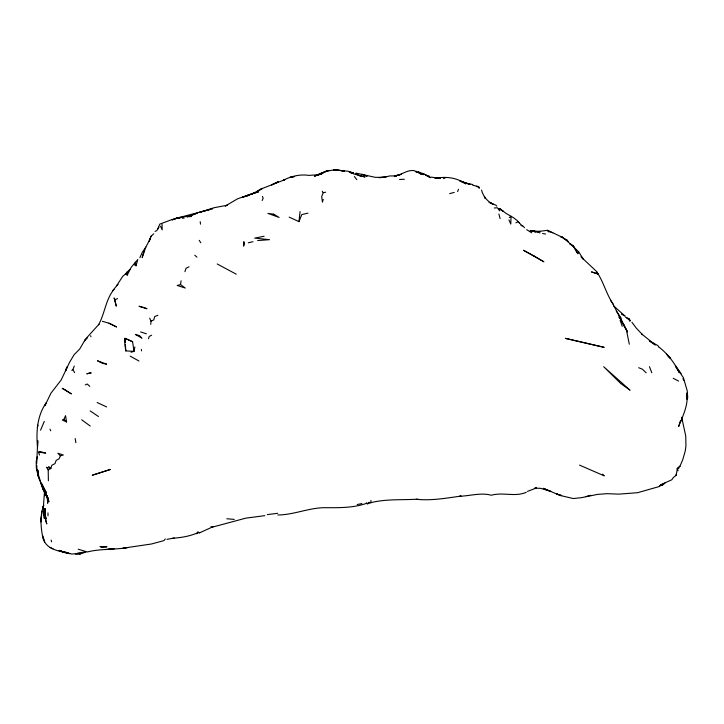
<?xml version="1.0" encoding="UTF-8"?>
<svg xmlns="http://www.w3.org/2000/svg" width="724" height="724" viewBox="0 0 724 724"><rect width="100%" height="100%" fill="white"/><g stroke="black" fill="none" stroke-linecap="round" stroke-linejoin="round"><path stroke-width="1.09" d="M37.802 470.075L37.793 473.053L37.603 470.039L38.055 472.166M60.373 455.785L57.83 453.233L63.332 455.007L60.373 455.785L59.178 458.708L56.083 460.491L55.015 463.622L51.802 465.27L50.825 468.519L46.436 467.27L48.191 469.885L48.39 480.772M687.737 397.883L687.266 390.96L683.384 377.693L675.429 365.792L679.347 372.724C674.515 362.688 667.537 353.701 658.75 346.868M527.461 491.388L536.258 488.03L535.452 488.166L540.674 488.338L550.729 491.397L543.326 488.311L560.177 495.46L573.173 498.528L581.417 497.696L597.264 494.438L606.839 493.678L618.857 494.13L637.563 492.709L659.474 486.474L660.695 484.809L671.818 479.768L673.356 477.496L676.189 475.288L676.234 474.021M44.255 511.09L44.291 518.42L43.386 506.9L44.535 491.053L45.35 494.791L44.761 491.496M43.467 505.995C39.675 516.655 40.861 528.276 43.141 539.136M41.123 517.841L40.906 521.968L41.965 511.09M150.755 324.361L150.981 321.112L149.687 318.117M686.949 399.331L686.913 392.942C688.551 404.852 682.922 415.775 678.641 426.481L680.47 420.68M289.175 217.119L298.976 221.644L300.071 211.598M180.511 284.559L177.181 285.464L185.272 288.043L180.511 284.559L181.09 280.776M676.189 475.288L677.284 468.618L679.818 466.292L677.284 468.618L678.071 470.745M36.68 463.631L37.775 440.735L37.512 447.441C36.128 432.047 36.996 415.739 46.282 402.752L44.888 405.739L50.997 393.123L61.133 380.028L69.64 362.19L74.12 354.706L79.758 348.968L85.387 339.266L98.971 324.262L98.582 324.75C104.908 313.465 105.686 299.256 114.039 289.392M172.701 538.222C181.136 537.751 190.159 536.131 197.779 532.764L197.914 532.031L199.652 532.81L213.073 526.692M37.539 426.373L37.775 425.115L37.331 427.477M134.854 346.941L134.04 351.366L131.089 352.226M37.331 456.572L36.2 461.541L36.363 468.338L38.01 473.288M151.017 236.223L149.144 241.472L151.017 236.223L153.75 233.825M133.85 264.351L135.994 265.771L137.786 259.572L131.27 267.21L127.243 275.093L125.596 273.853L122.591 276.487L116.736 285.681L117.931 284.324L112.854 290.505M323.239 199.399L322.433 202.15L321.682 196.476L323.23 192.702L325.646 192.213M144.022 251.382L142.175 257.5L145.814 247.128L150.339 238.63M148.492 338.751L149.207 336.452L151.633 335.212M184.919 271.654L186.023 268.287L189.018 266.803M457.604 191.579L458.482 189.254M43.793 505.189L42.96 507.37L43.648 505.696M71.785 370.335L72.871 369.638L74.273 366.036M298.976 221.644L301.836 214.53L307.971 213.155M157.696 229.055L159.805 224.096L171.588 219.698L180.783 217.354L176.9 218.186M40.571 430.201L44.282 421.413M262.151 200.575L263.165 198.195L262.423 196.412M165.289 538.964L163.923 540.62L151.497 543.986L123.125 548.168L127.632 547.507C114.32 549.996 100.564 548.548 87.378 551.969L78.21 549.217M63.956 419.287L65.531 415.685L66.572 421.938L62.255 420.029L63.956 419.287L66.572 421.938M139.886 257.681L142.302 252.287L145.814 247.128M679.736 466.672L682.66 459.975L685.266 450.943L685.936 445.857L685.764 436.138L681.682 417.25M577.815 253.653L578.702 251.88L574.078 247.391L577.815 253.653L573.164 245.762L569.824 243.834L573.978 246.848L562.077 236.92L565.779 239.671M660.451 485.27L664.94 483.152L662.415 485.062L660.451 485.27L659.474 486.474M158.981 227.173L156.755 230.63L155.036 231.409M125.596 273.853L129.949 269.283M196.602 533.751L197.914 532.031M84.943 340.262L84.482 340.742L87.541 337.764M509.271 217.58L511.044 216.268L513.506 217.716L517.352 220.657L522.113 225.978M372.779 502.194L367.593 503.804L366.317 503.415C352.869 508.158 337.918 507.732 323.746 507.687C308.116 508.112 293.437 514.864 277.88 514.981M252.151 193.896L262.513 188.394L284.876 179.697L282.921 180.475C290.786 176.276 299.971 174.013 308.822 175.398L318.189 174.765L322.026 173.597L318.415 174.765L323.574 172.24L314.424 176.33C323.628 171.66 333.8 167.941 344.144 171.289M48.191 469.885L50.825 468.519L48.653 466.5M515.913 222.829L518.239 221.644L519.171 222.892M38.453 452.183L39.974 451.459L45.703 453.106L38.453 452.183L39.549 455.007M85.287 384.906L87.233 384.001L89.767 386.354M114.835 299.763L114.102 297.935L116.283 306.152L114.835 299.763L117.541 298.614M187.48 216.693L197.48 213.082L187.48 216.693L190.674 215.761L176.656 218.159L172.203 219.906L176.448 218.268M150.981 321.112L153.75 319.954L154.683 316.569L157.904 315.284M253.907 193.018L237.508 198.838L225.309 206.032L227.164 205.272L214.069 207.716L198.964 212.557M198.856 212.539L212.729 208.784M526.339 492.275C515.054 497.252 502.99 491.895 491.325 495.243C481.044 492.347 470.148 495.931 459.659 496.266L461.079 496.076C446.292 498.139 430.988 500.881 416.182 499.27C401.838 500.031 387.666 499.062 373.493 502.049M175.932 218.395L210.575 209.29M68.753 553.308L64.536 551.96L71.622 554.041L79.939 553.525L75.341 553.769L80.237 553.996L85.875 552.086M443.477 178.611L444.988 178.149M385.503 176.982L389.747 175.941L396.399 175.932L394.263 175.959L401.467 174.285L395.775 175.805C402.218 174.629 407.802 169.262 414.671 170.755L416.734 172.538M590.151 495.46L590.648 495.325L586.033 496.519M449.658 193.625L454.21 192.403M166.9 539.353L174.213 538.032M248.323 242.766L252.993 241.707M357.213 504.538L361.873 503.56M368.181 502.574L369.331 502.338M264.106 236.25L254.685 238.115L269.527 239.68L257.644 240.558M537.715 231.526L547.715 230.313L563.082 237.689L561.028 237.409M264.821 515.642L245.852 518.149L211.607 527.344L211.037 526.448M277.699 513.316L267.31 514.61M386.426 176.756L379.286 177.642L385.213 177.262L375.412 177.371L356.027 173.108M84.817 552.041L77.821 552.991L80.237 553.996M176.14 218.304L180.575 217.743M108.473 549.245L114.202 548.711L105.016 549.552M434.934 178.484C445.74 176.149 456.636 177.543 465.776 183.869L460.862 181.181L470.238 184.502L464.962 182.9L472.808 184.53M494.284 207.987L497.442 207.788L499.678 210.901M399.567 179.489L404.336 179.244M677.284 468.618L678.822 468.546M534.421 488.22L536.574 488.157L535.452 488.166M335.429 169.986L333.529 170.013L348 171.208L353.33 172.882L354.19 174.575M182.285 218.168L184.104 218.159M338.343 170.312L334.226 170.276L339.547 170.375M489.053 202.403L495.949 205.182L496.755 206.105M535.769 231.427L540.285 231.526L532.285 231.11M197.779 532.764L199.652 532.81M472.691 185.244L478.374 186.502L479.315 187.652L476.338 186.312M125.795 350.896L134.04 351.366L132.573 341.701L124.98 338.325L124.854 344.57L125.795 350.896L125.388 344.615M547.851 231.101L552.837 232.82M416.327 499.198L418.264 499.325M421.522 174.412L423.983 174.62L423.721 173.787L416.029 171.244L421.522 174.412L418.372 172.403M440.536 178.412L430.843 177.09M530.149 230.856L534.964 231.273M226.82 518.746L234.259 519.407M540.086 232.884L530.421 230.63L535.181 231.237M349.448 172.321L353.194 172.864M349.502 172.339L353.357 172.9L349.303 172.212M69.803 553.652L66.038 553.082L59.205 550.421L64.526 552.412C57.051 550.72 47.187 548.493 44.064 540.629M660.695 484.809L662.415 485.062M341.683 170.81L344.561 171.271M418.481 172.339L420.418 172.701L418.219 172.185M542.584 233.481L545.606 234.069M63.441 551.769L59.196 550.874L63.287 551.724M530.421 230.63L535.489 231.97M349.538 172.43L352.814 173.289M102.346 321.302L108.989 323.212L116.501 326.904L108.989 323.212M429.441 176.249L425.585 175.045L430.472 177.688L423.721 173.787M140.646 331.945L146.402 333.782M355.665 174.357L360.244 175.842L355.095 173.778M459.713 181.063L465.378 182.91L463.224 182.131M363.566 174.864L367.14 176.203L361.9 174.231M638.668 367.72L642.45 369.231L646.179 372.824M579.562 465.125L604.278 475.867L602.522 474.139M520.99 225.291L523.352 226.34L524.538 227.779M132.573 341.701L124.98 338.325L125.252 342.515M625.473 317.094L628.948 318.66L630.414 320.723L626.296 317.7M53.015 548.801L50.074 547.453M97.143 402.526L106.672 406.942M564.023 238.685L567.1 240.16L567.797 241.21M673.211 378.299L678.596 381.086M531.769 232.857L526.656 229.653M621.346 314.107L625.056 316.062L613.708 305.971M217.227 263.979L236.214 274.17M130.211 356.145L138.954 361.005M490.718 202.729L493.325 204.458C487.596 201.634 483.08 196.358 481.569 190.086M90.201 410.924L98.464 416.517M81.685 419.775L90.247 426.047M366.29 502.836L367.593 503.804M499.651 208.449L506.013 213.381L511.044 216.268L510.791 224.078L508.945 219.96M597.228 272.803L596.522 271.437L582.105 257.862L581.073 256.577L583.49 259.373L578.702 251.88M194.783 255.228L196.937 257.138M666.523 354.226L670.578 358.534L667.709 355.439L669.112 356.887M616.278 311.067L620.902 317.7L621.907 321.881M354.371 176.547L356.832 179.652M624.649 326.225L623.699 324.922L627.509 331.963M610.495 300.324L612.006 302.442M677.284 368.344L681.094 373.684M631.934 322.271L636.351 328.171L642.55 334.732L641.871 334.117L655.347 345.013L649.283 340.868L657.989 345.62L658.559 346.896M322.252 191.245L323.23 192.702M547.715 230.313L548.828 231.97M675.429 365.792L677.546 369.34M567.1 240.16L567.969 241.481M622.106 322.334L626.903 330.868L612.269 302.723M199.209 240.332L200.81 242.793M618.812 316.976L619.753 318.488M682.877 378.761L683.773 380.245M613.138 304.161C606.241 293.908 603.463 281.573 596.522 271.437M72.871 369.638L74.608 372.625M621.156 320.089L624.206 325.628M45.051 489.967L41.883 483.795M484.682 197.181L485.415 198.584L484.32 196.457M46.001 493.687L48.924 501.868C47.277 494.583 41.956 488.981 40.49 481.641M649.473 366.697L651.817 372.788M45.521 490.845L46.436 492.809C40.978 484.655 36.562 475.596 36.824 465.523M478.374 186.502L479.225 188.376M160.556 226.169L162.185 229.897L162.013 224.159M50.037 429.187L50.716 430.78M622.233 326.262L620.124 320.198M628.948 318.66L629.844 321.338M90.672 335.764L90.989 336.769M41.114 482.98L42.834 488.736L47.974 499.135L46.653 495.506L48.001 498.157L42.834 488.736L41.485 483.451M39.259 477.433L40.182 480.591M626.504 330.461L629.319 344.235M498.899 214.051L500.076 218.576M43.494 538.113L44.562 542.258M38.598 475.342L39.377 478.537M51.151 540.086L51.585 541.851M42.96 536.041L43.82 539.823M135.18 262.124L135.994 265.771M75.196 438.563L75.866 442.726M141.361 349.402L141.578 350.896M370.851 500.456L371.104 502.42M126.881 272.043L127.243 275.093M200.231 221.68L200.485 224.168M47.965 512.873L48.019 515.814M681.646 417.748L681.7 420.87M44.816 490.999L44.861 495.868L44.834 491.967M44.988 508.529L44.96 515.361L46.218 519.008L44.481 512.529L44.96 515.361L44.988 508.529M243.879 241.879L243.563 246.142L244.45 243.707L243.879 241.879M66.391 368.371L65.667 370.733L67.413 366.625L66.391 368.371M260.83 189.208L258.006 190.946L262.513 188.394L260.83 189.208M275.998 182.683L271.6 184.937L278.459 181.715L275.998 182.683M325.954 171.235L324.225 172.059L328.823 170.439L325.954 171.235M323.166 172.873L318.488 174.837L323.166 172.873M258.613 191.76L245.346 196.15L258.613 191.76M244.341 196.602L242.305 197.308L249.174 195.236L244.341 196.602M110.473 469.433L92.364 475.197L110.473 469.433M291.093 177.127L289.582 177.579L294.677 176.502L291.093 177.127M89.251 373.204L86.762 373.81L91.206 372.878L89.251 373.204M106.817 546.783L101.713 547.444L100.002 546.511L106.817 546.783M186.638 216.585L191.534 216.503L186.638 216.585M273.717 214.186L267.916 213.399L279.102 217.435L273.717 214.186M106.482 364.1L102.464 363.385L97.478 360.778L106.482 364.1M604.015 347.321L565.426 338.37L604.015 347.321M364.842 176.928L359.33 175.461L364.842 176.928M561.598 495.578L556.539 493.931L561.598 495.578M143.352 307.438L139.008 306.252L147.035 308.732L143.352 307.438M139.506 335.637L135.334 334.416L141.904 338.144L139.506 335.637M596.884 273.609L591.436 271.898L598.151 274.025L596.884 273.609M533.986 255.943L523.515 250.296L543.878 261.798L533.986 255.943M65.748 390.263L62.228 388.308L71.368 393.892L65.748 390.263M502.022 210.449L498.908 208.494L503.071 211.245L502.022 210.449M629.898 390.073L620.676 383.476L603.698 366.724L629.898 390.073M46.734 523.778L44.055 514.076L46.734 523.778M38.101 475.894L37.44 472.021L38.101 475.894M47.675 503.099L47.259 496.356L47.675 503.099"/></g></svg>
